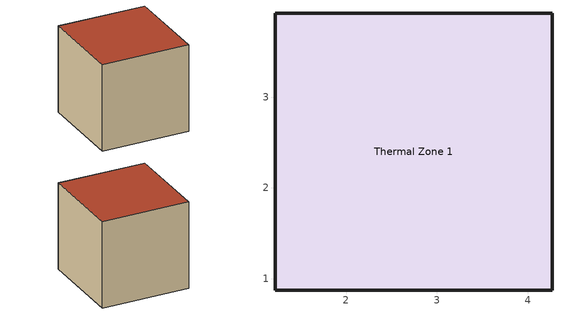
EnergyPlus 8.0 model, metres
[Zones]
Thermal Zone 1
 floor ground (000 ExtSlabCarpet 4in ClimateZone 1-8): 4.27,3.93 4.27,0.88 1.22,0.88 1.22,3.93 z0
 wall outside (ASHRAE 189.1-2009 ExtWall SteelFrame ClimateZone 4-8): 1.22,3.93 1.22,0.88 4.27,0.88 4.27,3.93 1.22,3.93 z0:3.05
 roof outside (ASHRAE 189.1-2009 ExtRoof IEAD ClimateZone 2-5): 4.27,0.88 4.27,3.93 1.22,3.93 1.22,0.88 z3.05
[Building]
Medium Office: North Axis {deg}=-0; Loads Convergence Tolerance Value=0.04; Temperature Convergence Tolerance Value {deltaC}=0.4; Solar Distribution=FullExterior; Maximum Number of Warmup Days=25
[Site:Location]
Site 1: Latitude {deg}=39.74; Longitude {deg}=-105.18; Time Zone {hr}=-7; Elevation {m}=1829
[Material] Thermal Absorptance=0.9
Name | Roughness | Thickness {m} | Conductivity {W/m-K} | Density {kg/m3} | Specific Heat {J/kg-K} | Solar Absorptance | Visible Absorptance
1/2IN Gypsum | Smooth | 0.0127 | 0.16 | 784.9 | 830 | 0.92 | 0.92
MAT-CC05 4 HW CONCRETE | Rough | 0.1016 | 1.311 | 2240 | 836.8 | 0.7 | 0.7
Metal Decking | MediumSmooth | 0.0015 | 45.006 | 7680 | 418.4 | 0.7 | 0.3
Roof Insulation [21] | MediumRough | 0.2105 | 0.049 | 265 | 836.8 | 0.7 | 0.7
Roof Membrane | VeryRough | 0.0095 | 0.16 | 1121.29 | 1460 | 0.7 | 0.7
Wall Insulation [39] | MediumRough | 0.1184 | 0.045 | 265 | 836.8 | 0.7 | 0.7
[Material:NoMass] Thermal Absorptance=0.9; Solar Absorptance=0.7
Name | Roughness | Thermal Resistance {m2-K/W} | Visible Absorptance
CP02 CARPET PAD | VeryRough | 0.2165 | 0.8
MAT-SHEATH | Rough | 0.3626 | 0.7
[Construction]
000 ExtSlabCarpet 4in ClimateZone 1-8: MAT-CC05 4 HW CONCRETE, CP02 CARPET PAD
ASHRAE 189.1-2009 ExtRoof IEAD ClimateZone 2-5: Roof Membrane, Roof Insulation [21], Metal Decking
ASHRAE 189.1-2009 ExtWall SteelFrame ClimateZone 4-8: MAT-SHEATH, Wall Insulation [39], 1/2IN Gypsum
[Zone]
Thermal Zone 1
[UtilityCost:Tariff] Monthly Charge or Variable=0
Name | Output Meter | Conversion Factor Choice | Time of Use Period Schedule | Season Schedule | Demand Window Length
SecondaryGeneral | ElectricityPurchased:Facility | kWh | TimeOfDaySchedule | TwoSeasonSchedule | QuarterHour
LargeCG | Gas:Facility | MMBtu |  |  | Day
[UtilityCost:Charge:Simple]
Name | Tariff | Source Variable | Season | Category Variable | Cost per Unit Value or Variable
SecondaryGeneralSummerOnPeakEnergyCharge | SecondaryGeneral | peakEnergy | summer | EnergyCharges | 0.0327569
SecondaryGeneralSummerOffPeakEnergyCharge | SecondaryGeneral | offPeakEnergy | summer | EnergyCharges | 0.0327569
SecondaryGeneralWinterOnPeakEnergyCharge | SecondaryGeneral | peakEnergy | winter | EnergyCharges | 0.0359036
SecondaryGeneralWinterOffPeakEnergyCharge | SecondaryGeneral | offPeakEnergy | winter | EnergyCharges | 0.0359036
SecondaryGeneralSummerDemandCharge | SecondaryGeneral | totalDemand | summer | DemandCharges | 21.2057
SecondaryGeneralWinterDemandCharge | SecondaryGeneral | totalDemand | winter | DemandCharges | 17.7623
FlatEnergyCharge-Gas | LargeCG | totalEnergy | Annual | EnergyCharges | 5.07287
FlatDemandCharge-Gas | LargeCG | totalDemand | Annual | DemandCharges | 6.75
[Schedule:Compact]
TwoSeasonSchedule: Through: 5/31, For: AllDays, Until: 24:00, 1, Through: 9/30, For: AllDays, Until: 24:00, 3, Through: 12/31, For: AllDays, Until: 24:00, 1
TimeOfDaySchedule: Through: 12/31, For: Weekdays, Until: 9:00, 3, Until: 21:00, 1, Until: 24:00, 3, For: AllOtherDays, Until: 24:00, 3
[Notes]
OS:Building, Medium Office
